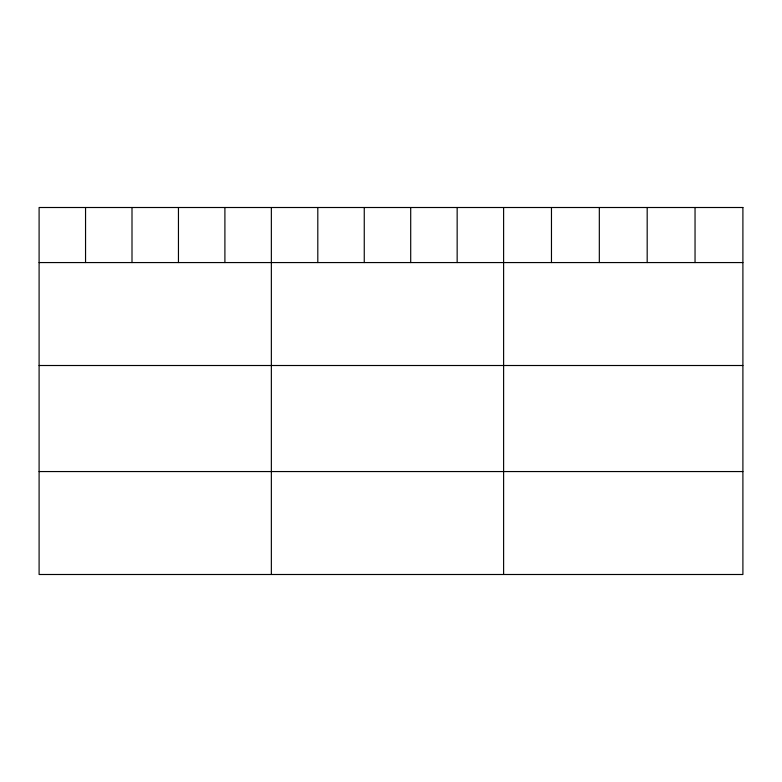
<?xml version="1.0" encoding="UTF-8"?>
<svg xmlns="http://www.w3.org/2000/svg" width="782" height="782" viewBox="0 0 782 782"><rect width="100%" height="100%" fill="white"/><g stroke="black" fill="none" stroke-linecap="round" stroke-linejoin="round"><path stroke-width="1.17" d="M39.1 262.566L742.9 262.566M39.1 365.507L742.9 365.507M39.1 471.556L742.9 471.556M695.042 207.504L695.042 262.566M647.183 207.504L647.183 262.566M599.325 207.504L599.325 262.566M551.466 207.504L551.466 262.566M503.608 207.504L503.608 574.496M457.157 207.504L457.157 262.566M410.706 207.504L410.706 262.566M364.256 207.504L364.256 262.566M317.805 207.504L317.805 262.566M271.354 207.504L271.354 574.496M224.903 207.504L224.903 262.566M178.452 207.504L178.452 262.566M132.002 207.504L132.002 262.566M85.551 207.504L85.551 262.566M742.9 207.504L39.1 207.504L39.1 574.496L742.9 574.496L742.9 207.504"/></g></svg>
